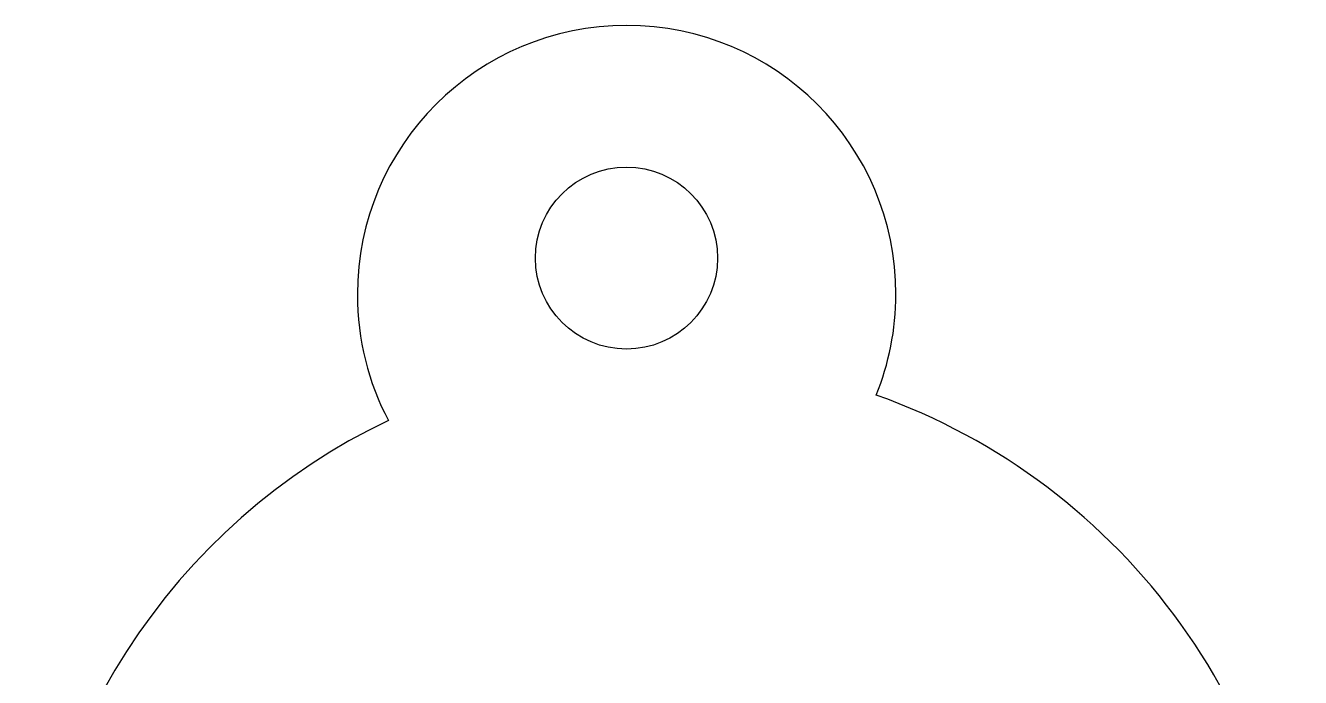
# Model space of a CAD drawing. Extents: x 52.6 to 72.6, y 251.2 to 276.3.
# Drawn here: x 52.6 to 72.56, y 266.12 to 276.33 of the extents above; entities that cross this region are included whole.
import ezdxf

# ---------------------------------------------------------------- set-up
doc = ezdxf.new("R2010")
doc.units = 0
doc.layers.add('Layer_1', color=7, linetype='CONTINUOUS')

msp = doc.modelspace()

# ---------------------------------------------------------------- linework, layer by layer
at = {"layer": 'Layer_1', "color": 7}
for p, q in [((62.009514, 276.327222), (62.009514, 276.327222)), ((63.431968, 272.686197), (63.431968, 272.686197))]:
    msp.add_line(p, q, dxfattribs=at)
for points in [[(62.009514, 276.327222), (59.681485, 276.327222), (57.793819, 274.448375), (57.793819, 272.120347)], [(66.225208, 272.120347), (66.225208, 274.448375), (64.337542, 276.327222), (62.009514, 276.327222)], [(60.581091, 272.686197), (60.581091, 273.473445), (61.219283, 274.111635), (62.006531, 274.111635)], [(62.006531, 274.111635), (62.793776, 274.111635), (63.431968, 273.473445), (63.431968, 272.686197)], [(62.006531, 271.26076), (61.219283, 271.26076), (60.581091, 271.89895), (60.581091, 272.686197)], [(63.431968, 272.686197), (63.431968, 271.89895), (62.793776, 271.26076), (62.006531, 271.26076)], [(57.793819, 272.120347), (57.793819, 271.407102), (57.966195, 270.733692), (58.278889, 270.144792)], [(65.916528, 270.541667), (66.111752, 271.02729), (66.225208, 271.564892), (66.225208, 272.120347)], [(72.557569, 261.140139), (72.557569, 265.478044), (69.782746, 269.166913), (65.916528, 270.541667)], [(58.278889, 270.144792), (54.920978, 268.538394), (52.599167, 265.110904), (52.599167, 261.140139)]]:
    msp.add_open_spline(points, degree=3, dxfattribs=at)

doc.saveas('drawing.dxf')
